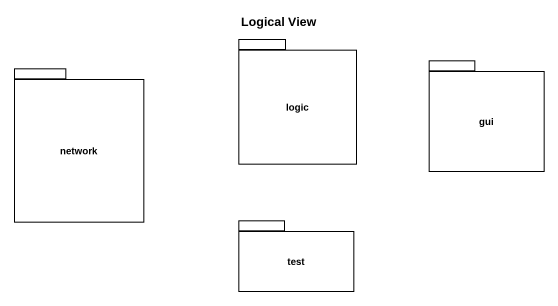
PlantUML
@startuml
title Logical View
package logic {
}
package gui {
}
package "network" as network_ {
}
package test {
}
@enduml
